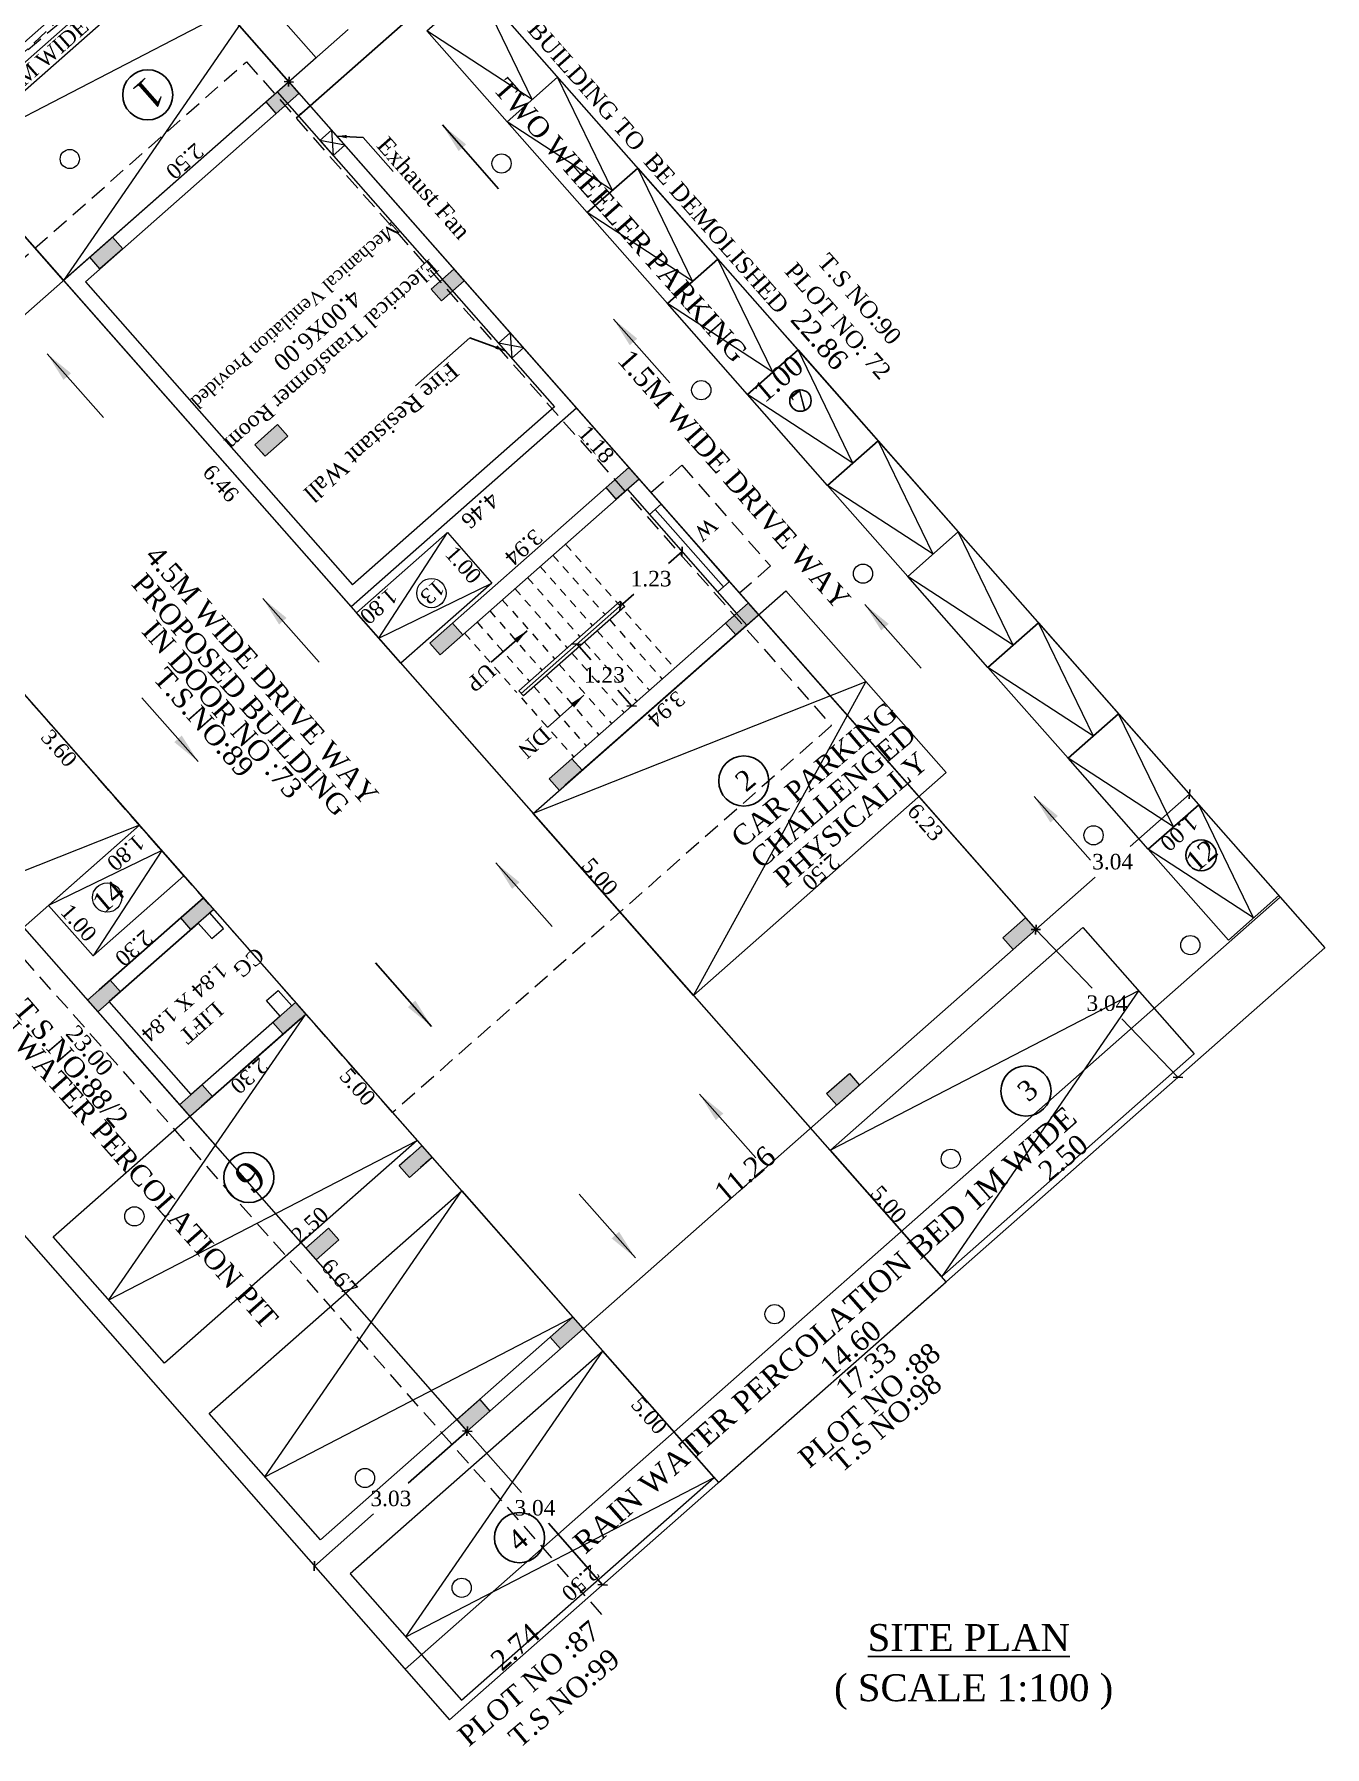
# Model space of a CAD drawing. Header units: metres. Extents: x -132 to 144, y -80 to -15.
# Drawn here: x -32.65 to -13.49, y -57.17 to -31.74 of the extents above; entities that cross this region are included whole.
import ezdxf
from ezdxf.enums import TextEntityAlignment as Align

# ---------------------------------------------------------------- set-up
doc = ezdxf.new("R2010")
doc.units = ezdxf.units.M
doc.header["$MEASUREMENT"] = 0
doc.header["$PDMODE"] = 3
doc.linetypes.add('HIDDEN', pattern=[0.375, 0.25, -0.125])
doc.linetypes.add('HIDDEN2', pattern=[0.1875, 0.125, -0.0625])
doc.layers.get('0').update_dxf_attribs({"lineweight": 5})
doc.layers.get('DEFPOINTS').update_dxf_attribs({"lineweight": 5})
doc.styles.add('Isa-', font='times.ttf')
doc.styles.add('STYLE2', font='times.ttf')
doc.dimstyles.new('Copy of ISO-25', dxfattribs={"dimscale": 0, "dimtxt": 0.23, "dimasz": 0.1, "dimexe": 1.25, "dimexo": 0.625, "dimgap": 0.11, "dimtad": 0, "dimtih": 1, "dimtoh": 1, "dimzin": 1, "dimdsep": 46, "dimtxsty": 'STYLE2', "dimblk": 'OBLIQUE', "dimcen": 0, "dimse1": 1, "dimse2": 1, "dimclrd": 1, "dimclrt": 3, "dimadec": 0, "dimazin": 2, "dimtfac": 1, "dimtix": 1, "dimtofl": 0, "dimtmove": 0, "dimatfit": 3, "dimfxl": 0, "dimtolj": 1, "dimarcsym": 0})
doc.dimstyles.new('ISO-25', dxfattribs={"dimscale": 0, "dimtxt": 0.23, "dimasz": 0.15, "dimexe": 1.25, "dimexo": 0.625, "dimgap": 0.11, "dimtad": 0, "dimtih": 1, "dimtoh": 1, "dimzin": 1, "dimdsep": 46, "dimtxsty": 'STYLE2', "dimblk": 'OBLIQUE', "dimcen": 0, "dimse1": 1, "dimse2": 1, "dimclrd": 1, "dimclrt": 3, "dimadec": 0, "dimazin": 2, "dimtfac": 1, "dimtix": 1, "dimtofl": 0, "dimtmove": 0, "dimatfit": 3, "dimfxl": 0, "dimtolj": 1, "dimarcsym": 0})

# ---------------------------------------------------------------- blocks, each defined once
blk = doc.blocks.new('_Oblique')
at = {"color": 0, "linetype": 'ByBlock', "lineweight": -2}
blk.add_line((-0.5, -0.5), (0.5, 0.5), dxfattribs=at)
blk = doc.blocks.new('*D147')
at = {"color": 1, "linetype": 'Continuous', "lineweight": -2}
for p, q in [((-30.885, -30.168), (-30.08, -31.081)), ((-28.874, -32.448), (-29.679, -31.535))]:
    blk.add_line(p, q, dxfattribs=at)
at = {"layer": 'DEFPOINTS', "color": 0}
for p in [(-30.885, -30.168), (-30.885, -30.168), (-28.874, -32.448)]:
    blk.add_point(p, dxfattribs=at)
at = {"color": 1, "lineweight": -2, "xscale": 0.1, "yscale": 0.1, "zscale": 0.1}
for p, rotation in [((-30.885, -30.168), 131.4016149081848), ((-28.874, -32.448), 311.4016149081848)]:
    blk.add_blockref('_Oblique', p, dxfattribs=dict(at, rotation=rotation))
at = {"color": 3, "insert": (-29.88, -31.308), "char_height": 0.23, "attachment_point": 5, "style": 'STYLE2'}
blk.add_mtext('\\A1;3.04', dxfattribs=at)
blk = doc.blocks.new('*D143')
at = {"color": 1, "lineweight": -2}
for p, q in [((-24.593, -40.796), (-24.387, -41.029)), ((-23.781, -41.716), (-23.987, -41.483))]:
    blk.add_line(p, q, dxfattribs=at)
at = {"layer": 'DEFPOINTS', "color": 0}
for p in [(-24.437, -40.659), (-24.593, -40.796), (-23.626, -41.579)]:
    blk.add_point(p, dxfattribs=at)
at = {"color": 1, "lineweight": -2, "xscale": 0.1, "yscale": 0.1, "zscale": 0.1}
for p, rotation in [((-24.593, -40.796), 131.4016149081847), ((-23.781, -41.716), 311.4016149081847)]:
    blk.add_blockref('_Oblique', p, dxfattribs=dict(at, rotation=rotation))
at = {"color": 3, "lineweight": -3, "insert": (-24.187, -41.256), "char_height": 0.23, "attachment_point": 5, "style": 'STYLE2'}
blk.add_mtext('\\A1;1.23', dxfattribs=at)
blk = doc.blocks.new('*D148')
at = {"color": 1, "lineweight": -2}
for p, q in [((-23.033, -39.421), (-23.235, -39.6)), ((-23.953, -40.233), (-23.751, -40.054))]:
    blk.add_line(p, q, dxfattribs=at)
at = {"layer": 'DEFPOINTS', "color": 0}
for p in [(-24.765, -39.312), (-23.033, -39.421), (-23.033, -39.421)]:
    blk.add_point(p, dxfattribs=at)
at = {"color": 1, "lineweight": -2, "xscale": 0.1, "yscale": 0.1, "zscale": 0.1}
for p, rotation in [((-23.033, -39.421), 41.40161490818471), ((-23.953, -40.233), 221.4016149081847)]:
    blk.add_blockref('_Oblique', p, dxfattribs=dict(at, rotation=rotation))
at = {"color": 3, "lineweight": -3, "insert": (-23.493, -39.827), "char_height": 0.23, "attachment_point": 5, "style": 'STYLE2'}
blk.add_mtext('\\A1;1.23', dxfattribs=at)
blk = doc.blocks.new('*D145')
at = {"color": 1, "linetype": 'Continuous', "lineweight": -2}
for p, q in [((-15.497, -43.024), (-16.379, -43.802)), ((-17.777, -45.035), (-16.895, -44.257))]:
    blk.add_line(p, q, dxfattribs=at)
at = {"layer": 'DEFPOINTS', "color": 0}
for p in [(-15.497, -43.024), (-15.471, -43.054), (-17.777, -45.035)]:
    blk.add_point(p, dxfattribs=at)
at = {"color": 1, "lineweight": -2, "xscale": 0.1, "yscale": 0.1, "zscale": 0.1}
for p, rotation in [((-15.497, -43.024), 41.40161490818439), ((-17.777, -45.035), 221.4016149081844)]:
    blk.add_blockref('_Oblique', p, dxfattribs=dict(at, rotation=rotation))
at = {"color": 3, "insert": (-16.637, -44.029), "char_height": 0.23, "attachment_point": 5, "style": 'STYLE2'}
blk.add_mtext('\\A1;3.04', dxfattribs=at)
blk = doc.blocks.new('*D149')
at = {"color": 1, "linetype": 'Continuous', "lineweight": -2}
for p, q in [((-26.223, -52.481), (-25.418, -53.394)), ((-24.213, -54.761), (-25.018, -53.849))]:
    blk.add_line(p, q, dxfattribs=at)
at = {"layer": 'DEFPOINTS', "color": 0}
for p in [(-26.223, -52.481), (-24.213, -54.761), (-24.213, -54.761)]:
    blk.add_point(p, dxfattribs=at)
at = {"color": 1, "lineweight": -2, "xscale": 0.1, "yscale": 0.1, "zscale": 0.1}
for p, rotation in [((-26.223, -52.481), 131.4016149081838), ((-24.213, -54.761), 311.4016149081838)]:
    blk.add_blockref('_Oblique', p, dxfattribs=dict(at, rotation=rotation))
at = {"color": 3, "insert": (-25.218, -53.621), "char_height": 0.23, "attachment_point": 5, "style": 'STYLE2'}
blk.add_mtext('\\A1;3.04', dxfattribs=at)
blk = doc.blocks.new('*D146')
at = {"color": 1, "linetype": 'Continuous', "lineweight": -2}
for p, q in [((-26.223, -52.481), (-27.101, -53.255)), ((-28.494, -54.483), (-27.616, -53.709))]:
    blk.add_line(p, q, dxfattribs=at)
at = {"layer": 'DEFPOINTS', "color": 0}
for p in [(-26.223, -52.481), (-28.494, -54.483), (-28.494, -54.483)]:
    blk.add_point(p, dxfattribs=at)
at = {"color": 1, "lineweight": -2, "xscale": 0.1, "yscale": 0.1, "zscale": 0.1}
for p, rotation in [((-26.223, -52.481), 41.40161490818446), ((-28.494, -54.483), 221.4016149081844)]:
    blk.add_blockref('_Oblique', p, dxfattribs=dict(at, rotation=rotation))
at = {"color": 3, "insert": (-27.358, -53.482), "char_height": 0.23, "attachment_point": 5, "style": 'STYLE2'}
blk.add_mtext('\\A1;3.03', dxfattribs=at)
blk = doc.blocks.new('*D151')
at = {"color": 1, "linetype": 'Continuous', "lineweight": -2}
for p, q in [((-26.593, -30.438), (-27.476, -31.216)), ((-28.874, -32.448), (-27.992, -31.671))]:
    blk.add_line(p, q, dxfattribs=at)
at = {"layer": 'DEFPOINTS', "color": 0}
for p in [(-26.593, -30.438), (-26.593, -30.438), (-28.874, -32.448)]:
    blk.add_point(p, dxfattribs=at)
at = {"color": 1, "lineweight": -2, "xscale": 0.1, "yscale": 0.1, "zscale": 0.1}
for p, rotation in [((-26.593, -30.438), 41.37842308982026), ((-28.874, -32.448), 221.3784230898203)]:
    blk.add_blockref('_Oblique', p, dxfattribs=dict(at, rotation=rotation))
at = {"color": 3, "insert": (-27.734, -31.443), "char_height": 0.23, "attachment_point": 5, "style": 'STYLE2'}
blk.add_mtext('\\A1;3.04', dxfattribs=at)
blk = doc.blocks.new('*D153')
at = {"color": 1, "linetype": 'Continuous', "lineweight": -2}
for p, q in [((-17.777, -45.034), (-16.941, -45.903)), ((-15.667, -47.227), (-16.503, -46.358))]:
    blk.add_line(p, q, dxfattribs=at)
at = {"layer": 'DEFPOINTS', "color": 0}
for p in [(-17.777, -45.035), (-15.667, -47.227), (-15.667, -47.227)]:
    blk.add_point(p, dxfattribs=at)
at = {"color": 1, "lineweight": -2, "xscale": 0.1, "yscale": 0.1, "zscale": 0.1}
for p, rotation in [((-17.777, -45.034), 133.9031455776442), ((-15.667, -47.227), 313.9031455776442)]:
    blk.add_blockref('_Oblique', p, dxfattribs=dict(at, rotation=rotation))
at = {"color": 3, "insert": (-16.722, -46.13), "char_height": 0.23, "attachment_point": 5, "style": 'STYLE2'}
blk.add_mtext('\\A1;3.04', dxfattribs=at)

msp = doc.modelspace()

# ---------------------------------------------------------------- hatches: boundary and pattern name
for points in [[(-28.72231, -32.62052), (-28.87442, -32.448), (-29.21196, -32.7456), (-29.05985, -32.91812)], [(-31.34058, -34.92896), (-31.49268, -34.75644), (-31.83023, -35.05404), (-31.67812, -35.22656)], [(-26.26955, -35.40247), (-26.42165, -35.22995), (-26.7592, -35.52755), (-26.60709, -35.70007)], [(-28.88798, -37.71106), (-29.04009, -37.53854), (-29.37763, -37.83614), (-29.22553, -38.00866)], [(-23.67193, -38.34872), (-23.82404, -38.1762), (-24.16158, -38.4738), (-24.00947, -38.64632)], [(-21.89749, -40.3616), (-22.0496, -40.18907), (-22.38714, -40.48667), (-22.23504, -40.6592)], [(-26.29037, -40.65732), (-26.44247, -40.48479), (-26.78001, -40.78239), (-26.62791, -40.95492)], [(-24.51593, -42.67019), (-24.66804, -42.49767), (-25.00558, -42.79527), (-24.85347, -42.96779)], [(-29.98964, -44.73653), (-30.14175, -44.56401), (-30.47929, -44.86161), (-30.32718, -45.03413)], [(-17.77725, -45.03455), (-17.92935, -44.86202), (-18.2669, -45.15962), (-18.11479, -45.33215)], [(-31.37495, -45.95791), (-31.52706, -45.78539), (-31.8646, -46.08299), (-31.71249, -46.25551)], [(-28.62068, -46.28922), (-28.77279, -46.1167), (-29.11033, -46.4143), (-28.95822, -46.58682)], [(-20.39583, -47.34326), (-20.54793, -47.17074), (-20.88547, -47.46834), (-20.73337, -47.64086)], [(-30.00599, -47.51061), (-30.1581, -47.33808), (-30.49564, -47.63568), (-30.34353, -47.8082)], [(-26.7447, -48.41698), (-26.89681, -48.24446), (-27.23435, -48.54206), (-27.08224, -48.71458)], [(-28.13006, -49.63832), (-28.28216, -49.4658), (-28.6197, -49.7634), (-28.4676, -49.93592)], [(-24.50058, -50.96229), (-24.65268, -50.78977), (-24.99022, -51.08737), (-24.83812, -51.25989)], [(-25.88575, -52.18356), (-26.03785, -52.01103), (-26.3754, -52.30863), (-26.22329, -52.48116)]]:
    msp.add_hatch(color=4).paths.add_polyline_path(points)

# ---------------------------------------------------------------- linework, layer by layer
at = {"color": 4, "linetype": 'HIDDEN'}
for p, q in [((-28.60459, -28.15726), (-37.45609, -36.26798)), ((-37.6082, -36.09546), (-28.4529, -28.32931)), ((-24.22192, -55.20476), (-39.55594, -37.81272))]:
    msp.add_line(p, q, dxfattribs=at)
at = {"color": 6}
for p, q in [((-28.60459, -28.15726), (-13.48651, -45.30437)), ((-41.58119, -39.59832), (-26.48562, -56.76528)), ((-27.14695, -56.01518), (-14.14785, -44.55428)), ((-26.48562, -56.76528), (-13.48651, -45.30437))]:
    msp.add_line(p, q, dxfattribs=at)
at = {"color": 4}
for p, q in [((-29.29603, -31.15326), (-33.87316, -33.52231)), ((-29.29603, -31.15326), (-32.21983, -35.39754)), ((-25.25675, -32.71047), (-26.0721, -31.02964)), ((-25.25675, -32.71047), (-26.8222, -31.69097)), ((-24.06635, -34.06064), (-24.8817, -32.3798)), ((-24.06635, -34.06064), (-25.6318, -33.04114)), ((-22.87595, -35.4108), (-23.6913, -33.72997)), ((-22.87595, -35.4108), (-24.4414, -34.3913)), ((-21.68555, -36.76097), (-22.5009, -35.08014)), ((-21.68555, -36.76097), (-23.251, -35.74147)), ((-20.49515, -38.11114), (-21.31051, -36.4303)), ((-20.49515, -38.11114), (-22.0606, -37.09164)), ((-19.30475, -39.4613), (-20.12011, -37.78047)), ((-19.30475, -39.4613), (-20.8702, -38.4418)), ((-27.53798, -40.70628), (-26.51848, -39.14084)), ((-18.11435, -40.81147), (-18.92971, -39.13064)), ((-27.53798, -40.70628), (-25.85715, -39.89093)), ((-18.11435, -40.81147), (-19.6798, -39.79197)), ((-22.06987, -40.51358), (-22.22198, -40.34106)), ((-21.89735, -40.36147), (-22.04946, -40.18895)), ((-16.92395, -42.16164), (-17.73931, -40.4808)), ((-16.92395, -42.16164), (-18.4894, -41.14214)), ((-20.3019, -41.35452), (-25.24276, -43.31102)), ((-22.86197, -46.01135), (-20.3019, -41.35452)), ((-15.73355, -43.5118), (-16.54891, -41.83097)), ((-15.73355, -43.5118), (-17.299, -42.4923)), ((-14.54315, -44.86197), (-15.35851, -43.18114)), ((-31.09216, -43.48603), (-36.03302, -45.44253)), ((-30.76149, -43.86108), (-32.44233, -44.67643)), ((-30.76149, -43.86108), (-31.78099, -45.42653)), ((-14.54315, -44.86197), (-16.1086, -43.84247)), ((-16.25171, -45.94235), (-20.82884, -48.3114)), ((-16.25171, -45.94235), (-19.1755, -50.18663)), ((-31.54448, -50.5335), (-28.62068, -46.28922)), ((-31.54448, -50.5335), (-26.96735, -48.16445)), ((-27.08224, -48.71458), (-27.23435, -48.54206)), ((-26.7447, -48.41698), (-26.91722, -48.56909)), ((-29.22981, -53.15882), (-26.30602, -48.91454)), ((-29.22981, -53.15882), (-24.65268, -50.78977)), ((-27.1335, -55.53649), (-24.2097, -51.29221)), ((-27.1335, -55.53649), (-22.55637, -53.16744))]:
    msp.add_line(p, q, dxfattribs=at)
at = {"color": 2}
for p, q in [((-37.32046, -39.8946), (-28.87442, -32.448)), ((-28.87442, -32.448), (-17.77725, -45.03455)), ((-22.41689, -39.94609), (-23.43094, -38.79595)), ((-26.22329, -52.48116), (-37.32046, -39.8946)), ((-17.77725, -45.03455), (-26.22329, -52.48116))]:
    msp.add_line(p, q, dxfattribs=at)
for p, q in [((-28.87442, -32.448), (-37.32046, -39.8946)), ((-28.87442, -32.448), (-20.03318, -42.47584)), ((-28.72231, -32.62052), (-31.8952, -35.41796)), ((-29.04694, -32.6001), (-24.92683, -37.27318)), ((-28.24076, -33.1667), (-28.21488, -33.54383)), ((-28.04236, -33.39173), (-28.41328, -33.31881)), ((-32.21983, -35.39754), (-27.94762, -40.24314)), ((-31.8952, -35.41796), (-27.9272, -39.91851)), ((-25.38957, -36.40055), (-25.7605, -36.32763)), ((-25.58797, -36.17552), (-25.5621, -36.55265)), ((-24.6022, -37.29359), (-27.94762, -40.24314)), ((-24.92683, -37.27318), (-27.9272, -39.91851)), ((-29.22553, -38.00866), (-29.30158, -37.9224)), ((-29.26355, -37.96553), (-29.22553, -38.00866)), ((-29.22536, -38.00852), (-29.22553, -38.00866)), ((-23.82404, -38.1762), (-26.69375, -40.70634)), ((-23.84445, -38.50083), (-26.62791, -40.95492)), ((-23.84445, -38.50083), (-22.22198, -40.34106)), ((-26.22329, -52.48116), (-37.32046, -39.8946)), ((-23.94963, -40.16077), (-25.45526, -41.49015)), ((-23.88202, -40.23745), (-23.94963, -40.16077)), ((-23.91582, -40.19911), (-25.42145, -41.52849)), ((-23.88202, -40.23745), (-25.38765, -41.56682)), ((-22.22198, -40.34106), (-25.00544, -42.79514)), ((-22.06987, -40.51358), (-24.76707, -42.89161)), ((-25.45526, -41.49015), (-25.38765, -41.56682)), ((-20.03318, -42.47584), (-17.77725, -45.03455)), ((-31.69194, -45.93076), (-30.14175, -44.56401)), ((-30.14175, -44.56401), (-31.69194, -45.93076)), ((-29.98964, -44.73653), (-30.04707, -44.78716)), ((-30.21959, -44.93927), (-31.53983, -46.10328)), ((-31.53983, -46.10328), (-30.21959, -44.93927)), ((-30.21959, -44.93927), (-31.53983, -46.10328)), ((-30.21967, -44.93934), (-31.53983, -46.10328)), ((-30.21967, -44.93934), (-31.53983, -46.10328)), ((-30.01679, -45.1693), (-30.21959, -44.93927)), ((-30.09284, -45.08304), (-30.21959, -44.93927)), ((-29.84426, -45.01719), (-30.04707, -44.78716)), ((-30.01679, -45.1693), (-29.84426, -45.01719)), ((-17.77725, -45.03455), (-26.22329, -52.48116)), ((-29.20555, -46.08941), (-29.03303, -45.93731)), ((-28.83022, -46.16733), (-29.03303, -45.93731)), ((-30.32318, -47.48322), (-31.53983, -46.10328)), ((-30.32318, -47.48322), (-31.53983, -46.10328)), ((-29.00274, -46.31944), (-29.20555, -46.08941)), ((-29.00274, -46.31944), (-30.32298, -47.48345)), ((-30.17087, -47.65597), (-28.70694, -46.36527)), ((-28.70694, -46.36527), (-30.17087, -47.65597)), ((-28.70694, -46.36527), (-29.5958, -47.14895)), ((-29.93798, -48.2679), (-31.30674, -46.71545)), ((-27.06933, -48.39657), (-27.23435, -48.54206)), ((-26.7447, -48.41698), (-27.08224, -48.71458)), ((-26.7447, -48.41698), (-26.83096, -48.49303))]:
    msp.add_line(p, q)
at = {"color": 242, "linetype": 'HIDDEN', "ltscale": 0.5}
for p, q in [((-24.76456, -39.31206), (-23.14209, -41.15229)), ((-25.13961, -39.64273), (-24.36194, -40.52477)), ((-24.95209, -39.4774), (-24.17454, -40.3593)), ((-25.32713, -39.80806), (-24.54935, -40.69023)), ((-25.70218, -40.13873), (-24.92417, -41.02116)), ((-25.51466, -39.9734), (-24.73676, -40.8557)), ((-25.8897, -40.30406), (-25.11157, -41.18663)), ((-26.26475, -40.63473), (-25.48639, -41.51756)), ((-26.07723, -40.4694), (-25.29898, -41.35209)), ((-24.29434, -40.60144), (-23.51714, -41.48296)), ((-24.10693, -40.43598), (-23.32962, -41.31762)), ((-24.48175, -40.76691), (-23.70466, -41.64829)), ((-24.85656, -41.09784), (-24.07971, -41.97896)), ((-24.66916, -40.93237), (-23.89219, -41.81362)), ((-25.23138, -41.42877), (-24.45476, -42.30962)), ((-25.04397, -41.2633), (-24.26723, -42.14429)), ((-25.41879, -41.59423), (-24.64228, -42.47496))]:
    msp.add_line(p, q, dxfattribs=at)
at = {"color": 3}
for p, q in [((-26.78001, -40.78239), (-26.62791, -40.95492)), ((-29.98964, -44.73653), (-30.14175, -44.56401)), ((-28.62068, -46.28922), (-28.77279, -46.1167))]:
    msp.add_line(p, q, dxfattribs=at)
at = {"color": 4}
for points in [[(-37.45609, -36.26798), (-37.6082, -36.09546), (-28.60459, -28.15726), (-28.4529, -28.32931)], [(-29.05985, -32.91812), (-29.21196, -32.7456), (-28.87442, -32.448), (-28.72231, -32.62052)], [(-31.67812, -35.22656), (-31.83023, -35.05404), (-31.49268, -34.75644), (-31.34058, -34.92896)], [(-26.60709, -35.70007), (-26.7592, -35.52755), (-26.42165, -35.22995), (-26.26955, -35.40247)], [(-29.22553, -38.00866), (-29.37763, -37.83614), (-29.04009, -37.53854), (-28.88798, -37.71106)], [(-24.00947, -38.64632), (-24.16158, -38.4738), (-23.82404, -38.1762), (-23.67193, -38.34872)], [(-22.23504, -40.6592), (-22.38714, -40.48667), (-22.0496, -40.18907), (-21.89749, -40.3616)], [(-26.62791, -40.95492), (-26.78001, -40.78239), (-26.44247, -40.48479), (-26.29037, -40.65732)], [(-24.85347, -42.96779), (-25.00558, -42.79527), (-24.66804, -42.49767), (-24.51593, -42.67019)], [(-30.32718, -45.03413), (-30.47929, -44.86161), (-30.14175, -44.56401), (-29.98964, -44.73653)], [(-18.11479, -45.33215), (-18.2669, -45.15962), (-17.92935, -44.86202), (-17.77725, -45.03455)], [(-31.71249, -46.25551), (-31.8646, -46.08299), (-31.52706, -45.78539), (-31.37495, -45.95791)], [(-28.95822, -46.58682), (-29.11033, -46.4143), (-28.77279, -46.1167), (-28.62068, -46.28922)], [(-20.73337, -47.64086), (-20.88547, -47.46834), (-20.54793, -47.17074), (-20.39583, -47.34326)], [(-30.34353, -47.8082), (-30.49564, -47.63568), (-30.1581, -47.33808), (-30.00599, -47.51061)], [(-27.08224, -48.71458), (-27.23435, -48.54206), (-26.89681, -48.24446), (-26.7447, -48.41698)], [(-28.4676, -49.93592), (-28.6197, -49.7634), (-28.28216, -49.4658), (-28.13006, -49.63832)], [(-24.83812, -51.25989), (-24.99022, -51.08737), (-24.65268, -50.78977), (-24.50058, -50.96229)], [(-26.22329, -52.48116), (-26.3754, -52.30863), (-26.03785, -52.01103), (-25.88575, -52.18356)]]:
    msp.add_lwpolyline(points, close=True, dxfattribs=at)
at = {"color": 2}
for points in [[(-32.21983, -35.39754), (-33.87316, -33.52231), (-30.1227, -30.21564), (-28.46937, -32.09088)], [(-22.86197, -46.01135), (-25.24276, -43.31102), (-21.4923, -40.00435), (-19.1115, -42.70468)], [(-34.84262, -46.7927), (-37.22342, -44.09237), (-33.47296, -40.7857), (-31.09216, -43.48603)], [(-19.1755, -50.18663), (-20.82884, -48.3114), (-17.07837, -45.00474), (-15.42504, -46.87997)], [(-30.71781, -51.47111), (-32.37114, -49.59588), (-28.62068, -46.28922), (-26.96735, -48.16445)], [(-28.40315, -54.09644), (-30.05648, -52.22121), (-26.30602, -48.91454), (-24.65268, -50.78977)], [(-22.55637, -53.16744), (-24.2097, -51.29221), (-27.96016, -54.59887), (-26.30683, -56.4741)]]:
    msp.add_lwpolyline(points, close=True, dxfattribs=at)
at = {"color": 1}
for points in [[(-24.8817, -32.3798), (-25.6318, -33.04114), (-26.8222, -31.69097), (-26.0721, -31.02964)], [(-23.6913, -33.72997), (-24.4414, -34.3913), (-25.6318, -33.04114), (-24.8817, -32.3798)], [(-22.5009, -35.08014), (-23.251, -35.74147), (-24.4414, -34.3913), (-23.6913, -33.72997)], [(-21.31051, -36.4303), (-22.0606, -37.09164), (-23.251, -35.74147), (-22.5009, -35.08014)], [(-20.12011, -37.78047), (-20.8702, -38.4418), (-22.0606, -37.09164), (-21.31051, -36.4303)], [(-18.92971, -39.13064), (-19.6798, -39.79197), (-20.8702, -38.4418), (-20.12011, -37.78047)], [(-27.20732, -41.08133), (-27.86865, -40.33123), (-26.51848, -39.14084), (-25.85715, -39.89093)], [(-17.73931, -40.4808), (-18.4894, -41.14214), (-19.6798, -39.79197), (-18.92971, -39.13064)], [(-16.54891, -41.83097), (-17.299, -42.4923), (-18.4894, -41.14214), (-17.73931, -40.4808)], [(-15.35851, -43.18114), (-16.1086, -43.84247), (-17.299, -42.4923), (-16.54891, -41.83097)], [(-14.16811, -44.5313), (-14.9182, -45.19263), (-16.1086, -43.84247), (-15.35851, -43.18114)], [(-30.43083, -44.23613), (-31.09216, -43.48603), (-32.44233, -44.67643), (-31.78099, -45.42653)]]:
    msp.add_lwpolyline(points, close=True, dxfattribs=at)
at = {"color": 6, "linetype": 'HIDDEN2', "ltscale": 2}
msp.add_lwpolyline([(-29.50339, -32.15065), (-20.81421, -42.00602), (-27.33116, -47.75181), (-36.02033, -37.89644)], close=True, dxfattribs=at)
at = {"color": 3}
msp.add_lwpolyline([(-22.49012, -53.24258), (-19.11221, -50.26437), (-34.07833, -33.2896), (-37.45609, -36.26798)], close=True, dxfattribs=at)
for points in [[(-28.21488, -33.54383), (-28.41328, -33.31881), (-28.24076, -33.1667), (-28.04236, -33.39173)], [(-25.5621, -36.55265), (-25.7605, -36.32763), (-25.58797, -36.17552), (-25.38957, -36.40055)]]:
    msp.add_lwpolyline(points, close=True)
at = {"color": 4, "linetype": 'HIDDEN'}
msp.add_lwpolyline([(-23.49678, -38.54738), (-23.03672, -38.14176), (-21.71847, -39.63694), (-22.17852, -40.04256)], dxfattribs=at)
at = {"color": 2}
msp.add_lwpolyline([(-23.34467, -38.7199), (-22.33063, -39.87004), (-22.50315, -40.02215), (-23.5172, -38.87201), (-23.34467, -38.7199)], dxfattribs=at)
at = {"lineweight": -3}
for centre, radius in [((-30.96912, -32.64219), 0.37203), ((-21.27376, -37.18119), 0.15935), ((-22.11618, -42.82965), 0.37203), ((-15.32176, -43.93202), 0.22836), ((-17.92479, -47.43128), 0.37203), ((-29.4671, -48.71577), 0.37203), ((-25.4467, -54.06311), 0.37203)]:
    msp.add_circle(centre, radius, dxfattribs=at)
for centre in [(-32.12719, -33.59499), (-25.71389, -33.66203), (-22.74741, -37.02665), (-20.34522, -39.75124), (-16.92086, -43.63521), (-15.48365, -45.2653), (-19.04132, -48.43715), (-31.16705, -49.29251), (-21.65812, -50.74431), (-27.74268, -53.17647), (-26.30548, -54.80657)]:
    msp.add_circle(centre, 0.14272)
at = {"color": 4}
for centre in [(-26.75534, -40.03924), (-31.57181, -44.56016)]:
    msp.add_circle(centre, 0.21749, dxfattribs=at)

# ---------------------------------------------------------------- texts
at = {"color": 2, "lineweight": -3, "style": 'Isa-'}
for s, height, rotation, p in [('12M WIDE SLIDING GATE', 0.23, 41.433452, (-31.58619, -31.29792)), ('EXISTING BUILDING TO  BE DEMOLISHED', 0.25, 311.401615, (-23.99125, -33.02866)), ('1', 0.45, 221.401615, (-30.94577, -32.62862)), ('TWO WHEELER PARKING', 0.3, 311.401615, (-23.94312, -34.50282)), ('T.S NO:90', 0.25, 311.401615, (-20.39579, -35.67223)), ('PLOT NO: 72', 0.25, 311.401615, (-20.7137, -35.99807)), ('22.86', 0.3, 311.401615, (-20.9879, -36.27207)), ('1.5M WIDE DRIVE WAY', 0.3, 311.401615, (-22.25721, -38.35027)), ('1.00', 0.3, 40.276425, (-21.60064, -36.85411)), ('7', 0.3, 40.276425, (-21.26997, -37.18592)), ('1.18', 0.23, 311.401615, (-24.30632, -37.8269)), ('6.46', 0.23, 311.401615, (-29.88142, -38.40699)), ('4.46', 0.23, 221.401615, (-26.03007, -38.81353)), ('3.94', 0.23, 221.401615, (-25.38423, -39.36148)), ('4.5M WIDE DRIVE WAY', 0.3, 311.401615, (-29.27116, -41.25918)), ('PROPOSED BUILDING', 0.3, 311.401615, (-29.5844, -41.54542)), ('13', 0.23, 221.401615, (-26.7379, -40.0294)), ('IN DOOR NO :73', 0.3, 311.401615, (-29.85834, -41.76736)), ('T.S.NO:89', 0.3, 311.401615, (-30.13718, -41.95736)), ('3.94', 0.23, 221.401615, (-23.26667, -41.76324)), ('CAR PARKING', 0.3, 40.276425, (-21.07102, -42.73669)), ('CHALLENGED', 0.3, 40.276425, (-20.78846, -43.04664)), ('PHYSICALLY', 0.3, 40.276425, (-20.52392, -43.39984)), ('2', 0.3, 40.276425, (-22.09283, -42.81607)), ('6.23', 0.23, 311.401615, (-19.41497, -43.43915)), ('12', 0.3, 40.276425, (-15.31797, -43.93675)), ('14', 0.3, 40.276425, (-31.55437, -44.55032)), ('2.30', 0.23, 221.401615, (-31.1742, -45.31171)), ('RAIN WATER PERCOLATION PIT', 0.3, 311.401615, (-31.39897, -48.30803)), ('T.S.NO:88/2', 0.3, 310.529495, (-32.10657, -47.01823)), ('23.00', 0.25, 310.529495, (-31.83116, -46.82886)), ('2.30', 0.23, 221.401615, (-29.46094, -47.20742)), ('3', 0.3, 40.276425, (-17.90144, -47.41771)), ('11.26', 0.3, 40.276425, (-22.10042, -48.66399)), ('2.50', 0.3, 40.276425, (-17.37328, -48.4186)), ('6', 0.45, 221.401615, (-29.44375, -48.70219)), ('6.67', 0.23, 311.401615, (-28.12138, -50.19587)), ('14.60', 0.3, 40.276425, (-20.53085, -51.25168)), ('PLOT NO :88', 0.3, 40.276425, (-20.25309, -52.09518)), ('17.33', 0.3, 40.276425, (-20.30294, -51.5738)), ('T.S NO:98', 0.3, 40.276425, (-20.00301, -52.35402)), ('4', 0.3, 40.276425, (-25.47258, -54.09295)), ('PLOT NO :87', 0.3, 40.276425, (-25.30861, -56.22411)), ('2.74', 0.3, 41.401615, (-25.51016, -55.6811)), ('T.S NO:99', 0.3, 40.276425, (-24.78639, -56.44171))]:
    msp.add_text(s, height=height, rotation=rotation, dxfattribs=at).set_placement(p, align=Align.MIDDLE_CENTER)
at = {"lineweight": -3, "style": 'Isa-'}
for s, height, rotation, p in [('Exhaust Fan', 0.25, 311.401615, (-26.86916, -34.02448)), ('2.50', 0.23, 221.401615, (-30.4176, -33.62951)), ('Mechanical Ventilation Provided', 0.2, 221.401615, (-28.77613, -35.91393)), ('Fire Resistant Wall', 0.25, 221.401615, (-27.49841, -37.65441)), ('1.00', 0.23, 311.401615, (-26.27998, -39.61895)), ('1.80', 0.23, 221.401615, (-27.53695, -40.23653)), ('3.60', 0.23, 311.401615, (-32.28522, -42.34048)), ('1.00', 0.23, 221.401615, (-15.64865, -43.60494)), ('1.80', 0.23, 221.401615, (-31.29385, -43.89751)), ('5.00', 0.23, 311.401615, (-24.25334, -44.24751)), ('2.50', 0.23, 221.401615, (-20.96961, -44.18351)), ('1.00', 0.23, 311.401615, (-31.99432, -44.9318)), ('5.00', 0.23, 311.401615, (-27.85084, -47.37)), ('5.00', 0.23, 311.401615, (-19.96446, -49.112)), ('2.50', 0.23, 42.565586, (-28.56391, -49.41785)), ('5.00', 0.23, 311.401615, (-23.51984, -52.24666)), ('2.50', 0.23, 221.401615, (-24.53986, -54.73715))]:
    msp.add_text(s, height=height, rotation=rotation, dxfattribs=at).set_placement(p, align=Align.MIDDLE_CENTER)
at = {"color": 4, "style": 'Isa-'}
msp.add_text('Electrical Transformer Room', height=0.23, rotation=221.401615, dxfattribs=at).set_placement((-28.23916, -36.50661), align=Align.MIDDLE_CENTER)
at = {"color": 7, "lineweight": -3, "style": 'Isa-'}
msp.add_text('4.00X6.00', height=0.25, rotation=221.401615, dxfattribs=at).set_placement((-28.44506, -36.14227), align=Align.MIDDLE_CENTER)
at = {"ltscale": 2, "style": 'Isa-'}
for s, height, p in [('W', 0.23, (-22.63369, -38.89768)), ('1.84 X 1.84', 0.22, (-29.90687, -45.51573))]:
    msp.add_text(s, height=height, rotation=221.401615, dxfattribs=at).set_placement(p)
at = {"color": 2, "lineweight": -3, "style": 'Isa-'}
for s, p in [('UP', (-25.92897, -41.05894)), ('DN', (-25.11078, -42.0093))]:
    msp.add_text(s, height=0.23, rotation=221.401615, dxfattribs=at).set_placement(p)
at = {"color": 6, "ltscale": 2, "style": 'Isa-'}
msp.add_text('CG', height=0.23, rotation=221.401615, dxfattribs=at).set_placement((-29.3646, -45.28285))
at = {"color": 181, "ltscale": 2, "style": 'Isa-'}
msp.add_text('LIFT', height=0.23, rotation=221.401615, dxfattribs=at).set_placement((-29.97464, -46.09288))
at = {"color": 2, "lineweight": 25, "style": 'Isa-'}
msp.add_text('RAIN WATER PERCOLATION BED 1M WIDE', height=0.32, rotation=41.332363, dxfattribs=at).set_placement((-20.91193, -50.97647), align=Align.MIDDLE_CENTER)
at = {"color": 2, "lineweight": -3, "style": 'Isa-'}
for s, p in [('%%USITE PLAN', (-18.77275, -55.54493)), ('( SCALE 1:100 )', (-18.70167, -56.28997))]:
    msp.add_text(s, height=0.4, dxfattribs=at).set_placement(p, align=Align.MIDDLE_CENTER)

# ---------------------------------------------------------------- dimensions: what is measured, and where the dimension line sits
at = {"color": 2}
dim = msp.add_linear_dim(base=(-30.88487, -30.16771), p1=(-28.87442, -32.448), p2=(-30.88487, -30.16771), angle=311.401615, dimstyle='Copy of ISO-25', override={"dimscale": 1, "dimfxl": 4, "dimfxlon": 1}, dxfattribs=at)
dim.commit()
dim.dimension.update_dxf_attribs({"geometry": '*D147', "text_midpoint": (-29.87964, -31.30785)})
at = {"color": 6}
for p1, p2, distance, picture, middle in [((-28.87442, -32.448), (-26.59332, -30.43847), 0, '*D151', (-27.73387, -31.44323)), ((-17.77725, -45.03455), (-15.66718, -47.227), 0.00046, '*D153', (-16.72188, -46.13045))]:
    dim = msp.add_aligned_dim(p1=p1, p2=p2, distance=distance, dimstyle='Copy of ISO-25', override={"dimscale": 1, "dimfxl": 4, "dimfxlon": 1}, dxfattribs=at)
    dim.commit()
    dim.dimension.update_dxf_attribs({"geometry": picture, "text_midpoint": middle})
at = {"lineweight": -3}
dim = msp.add_linear_dim(base=(-23.03285, -39.42136), p1=(-24.76456, -39.31206), p2=(-23.03322, -39.42094), angle=221.401615, dimstyle='Copy of ISO-25', override={"dimscale": 1}, dxfattribs=at)
dim.commit()
dim.dimension.update_dxf_attribs({"geometry": '*D148', "text_midpoint": (-23.49291, -39.82697), "dimtype": 160})
dim = msp.add_linear_dim(base=(-24.59268, -40.79587), p1=(-23.62591, -41.57885), p2=(-24.43714, -40.65874), angle=131.401615, dimstyle='Copy of ISO-25', override={"dimscale": 1}, dxfattribs=at)
dim.commit()
dim.dimension.update_dxf_attribs({"geometry": '*D143', "text_midpoint": (-24.18706, -41.25593)})
at = {"color": 6}
for base, p1, p2, angle, picture, middle in [((-15.49697, -43.02409), (-17.77725, -45.03455), (-15.47051, -43.0541), 41.401615, '*D145', (-16.63711, -44.02932)), ((-28.49351, -54.48274), (-26.22329, -52.48116), (-28.49351, -54.48274), 41.401615, '*D146', (-27.3584, -53.48195)), ((-24.21284, -54.76144), (-26.22329, -52.48116), (-24.21284, -54.76144), 131.401615, '*D149', (-25.21806, -53.6213))]:
    dim = msp.add_linear_dim(base=base, p1=p1, p2=p2, angle=angle, dimstyle='Copy of ISO-25', override={"dimscale": 1, "dimfxl": 4, "dimfxlon": 1}, dxfattribs=at)
    dim.commit()
    dim.dimension.update_dxf_attribs({"geometry": picture, "text_midpoint": middle})

# ---------------------------------------------------------------- leaders
at = {"color": 1, "ltscale": 2}
msp.add_leader([(-28.7659, -32.98711), (-26.27924, -30.7947), (-25.83306, -31.30076)], dimstyle='Copy of ISO-25', override={"dimscale": 1, "dimfxl": 4, "dimfxlon": 1}, dxfattribs=at)
for points in [[(-28.16332, -33.25452), (-27.7682, -33.27657), (-27.32242, -33.78218)], [(-25.65577, -36.44217), (-26.18369, -36.24822), (-26.9943, -36.96291)]]:
    msp.add_leader(points, dimstyle='ISO-25', override={"dimscale": 1})
at = {"color": 41, "lineweight": -3, "ltscale": 2.5}
for points in [[(-26.59316, -33.08995), (-25.75799, -34.03683)], [(-24.05146, -35.97278), (-23.21629, -36.91966)], [(-32.4617, -36.48754), (-31.62653, -37.43442)], [(-29.25966, -40.11933), (-28.42449, -41.06622)], [(-20.3173, -40.20811), (-19.48213, -41.15499)], [(-30.22175, -42.53988), (-31.05692, -41.593)], [(-17.80336, -43.05946), (-16.96819, -44.00634)], [(-25.79926, -44.04416), (-24.96409, -44.99105)], [(-26.75235, -46.47492), (-27.58751, -45.52804)], [(-22.773, -47.47659), (-21.93783, -48.42347)], [(-23.72609, -49.90735), (-24.56125, -48.96046)]]:
    msp.add_leader(points, dimstyle='ISO-25', override={"dimscale": 1, "dimasz": 0.45}, dxfattribs=at)
at = {"lineweight": -3}
for points in [[(-25.3343, -40.59799), (-25.86625, -41.06699)], [(-24.48926, -41.55644), (-25.03324, -42.03605)]]:
    msp.add_leader(points, dimstyle='Copy of ISO-25', override={"dimscale": 1, "dimasz": 0.23}, dxfattribs=at)

doc.saveas('drawing.dxf')
